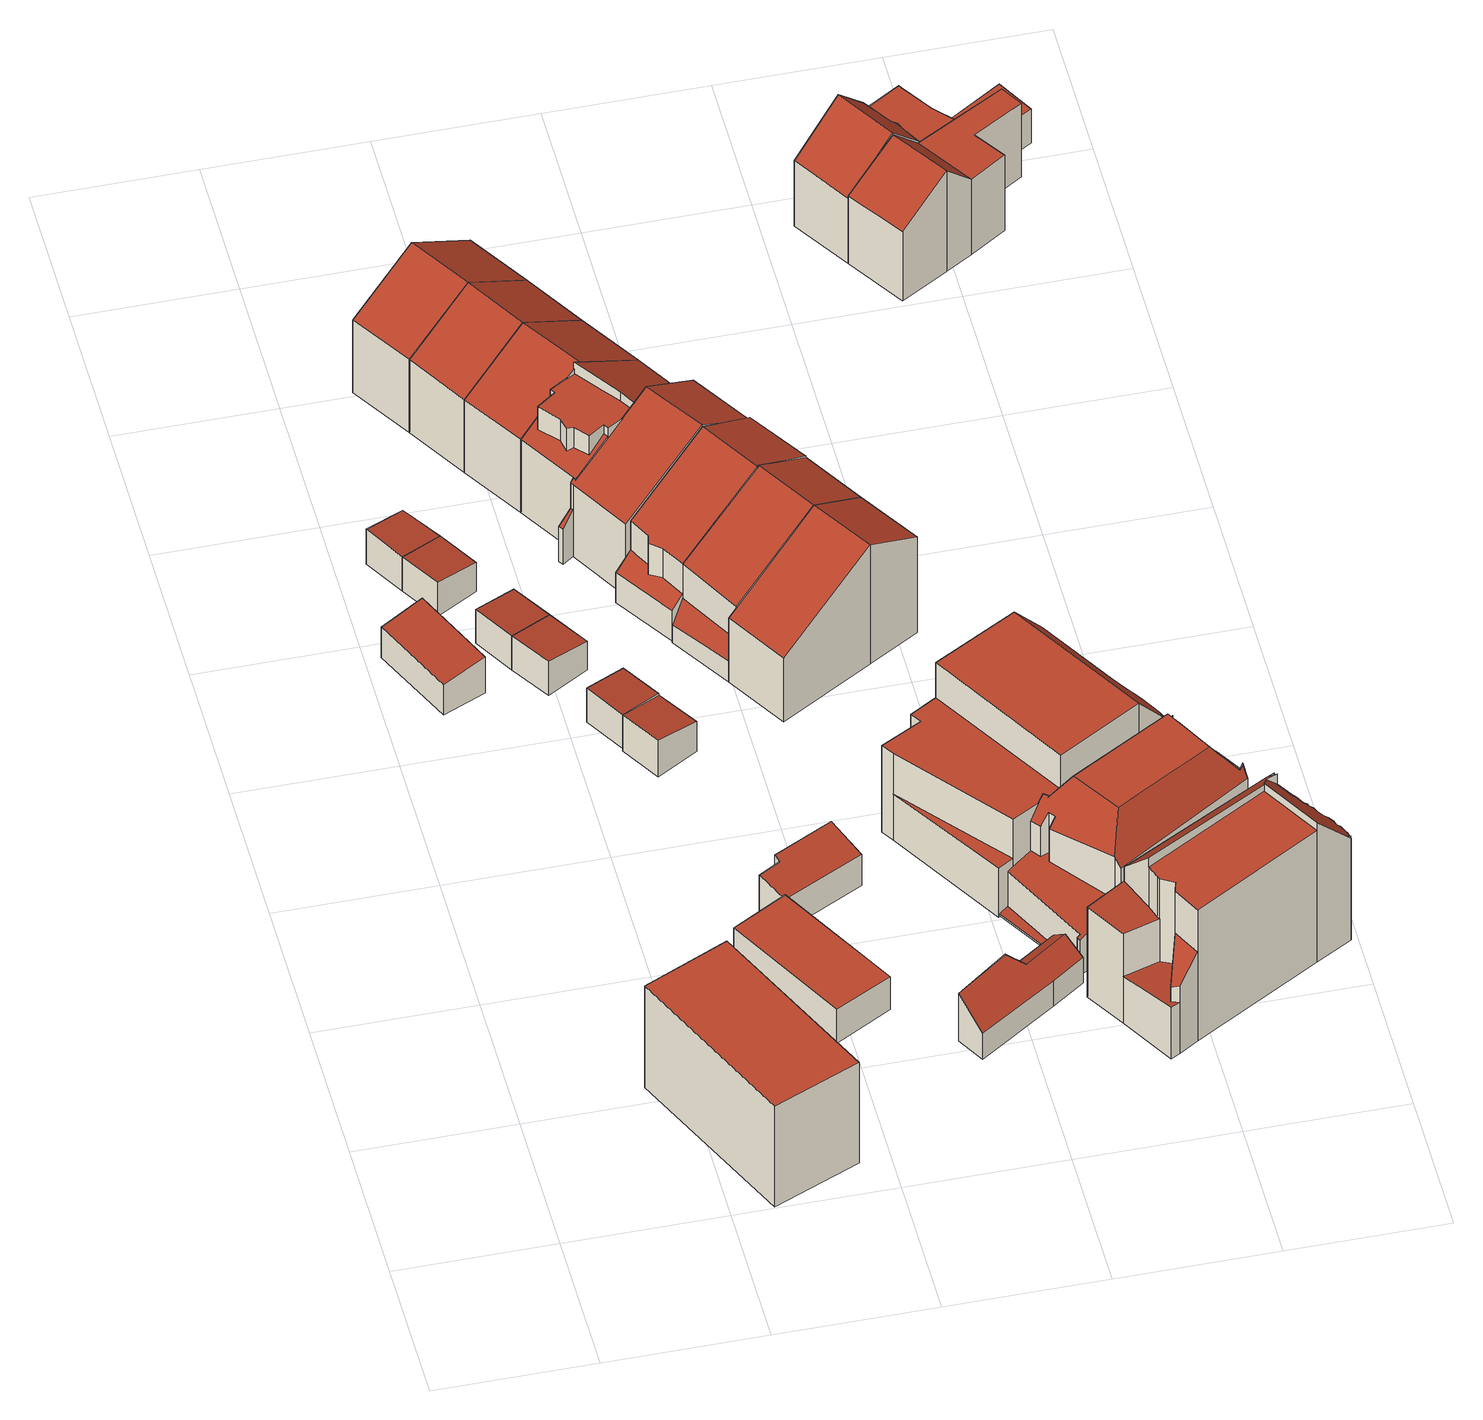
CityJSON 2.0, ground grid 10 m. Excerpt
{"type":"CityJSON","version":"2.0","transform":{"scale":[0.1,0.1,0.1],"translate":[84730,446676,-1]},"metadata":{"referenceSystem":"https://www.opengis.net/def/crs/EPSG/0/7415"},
"CityObjects":{
"building1":{"type":"Building","attributes":{"b3_bag_bag_overlap":0,"b3_bouwlagen":3,"b3_dak_type":"horizontal","b3_h_dak_50p":7.45,"b3_h_dak_70p":7.47,"b3_h_dak_max":7.62,"b3_h_dak_min":7.28,"b3_h_maaiveld":-0.588,"b3_kas_warenhuis":false,"b3_mutatie_ahn3_ahn4":false,"b3_opp_buitenmuur":194.64,"b3_opp_dak_plat":73.16,"b3_opp_dak_schuin":0,"b3_opp_grond":73.15,"b3_opp_scheidingsmuur":98.65,"b3_reconstructie_onvolledig":false,"b3_rmse_lod12":0.0502,"b3_rmse_lod13":0.0502,"b3_rmse_lod22":0.0291,"b3_val3dity_lod12":"[]","b3_val3dity_lod13":"[]","b3_val3dity_lod22":"[]","b3_volume_lod12":589.61,"b3_volume_lod13":589.61,"b3_volume_lod22":588.02,"geconstateerd":false,"oorspronkelijkbouwjaar":2000,"status":"Pand in gebruik"},"children":["building1-1"]},
"building1-1":{"type":"BuildingPart","parents":["building1"],"geometry":[{"type":"Solid","lod":"2.2","boundaries":[[[[0,1,2,3]],[[4,2,1,5]],[[6,3,2,4]],[[7,0,3,6]],[[5,1,0,7]],[[5,7,6,4]]]],"semantics":{"surfaces":[{"type":"GroundSurface"},{"type":"WallSurface","on_footprint_edge":true},{"type":"RoofSurface"}],"values":[[0,1,1,1,1,2]]}}]},
"building2":{"type":"Building","attributes":{"b3_bag_bag_overlap":0,"b3_dak_type":"horizontal","b3_h_dak_50p":2.82,"b3_h_dak_70p":2.91,"b3_h_dak_max":3.07,"b3_h_dak_min":2.49,"b3_h_maaiveld":0.177,"b3_kas_warenhuis":false,"b3_mutatie_ahn3_ahn4":false,"b3_opp_buitenmuur":38.93,"b3_opp_dak_plat":0,"b3_opp_dak_schuin":18.15,"b3_opp_grond":17.93,"b3_opp_scheidingsmuur":8.46,"b3_reconstructie_onvolledig":false,"b3_rmse_lod12":0.161,"b3_rmse_lod13":0.161,"b3_rmse_lod22":0.0159,"b3_val3dity_lod12":"[]","b3_val3dity_lod13":"[]","b3_val3dity_lod22":"[]","b3_volume_lod12":48.91,"b3_volume_lod13":48.91,"b3_volume_lod22":47.36,"geconstateerd":false,"oorspronkelijkbouwjaar":1981,"status":"Pand in gebruik"},"children":["building2-1"]},
"building2-1":{"type":"BuildingPart","parents":["building2"],"geometry":[{"type":"Solid","lod":"2.2","boundaries":[[[[8,9,10,11]],[[12,10,9,13]],[[14,11,10,12]],[[15,8,11,14]],[[13,9,8,15]],[[13,15,14,12]]]],"semantics":{"surfaces":[{"type":"GroundSurface"},{"type":"WallSurface","on_footprint_edge":true},{"type":"RoofSurface"}],"values":[[0,1,1,1,1,2]]}}]},
"building3":{"type":"Building","attributes":{"b3_bag_bag_overlap":0,"b3_dak_type":"horizontal","b3_h_dak_50p":2.72,"b3_h_dak_70p":2.81,"b3_h_dak_max":2.95,"b3_h_dak_min":2.48,"b3_h_maaiveld":0.195,"b3_kas_warenhuis":false,"b3_mutatie_ahn3_ahn4":false,"b3_opp_buitenmuur":22.57,"b3_opp_dak_plat":0,"b3_opp_dak_schuin":8.97,"b3_opp_grond":8.87,"b3_opp_scheidingsmuur":7.52,"b3_reconstructie_onvolledig":false,"b3_rmse_lod12":0.146,"b3_rmse_lod13":0.146,"b3_rmse_lod22":0.0291,"b3_val3dity_lod12":"[]","b3_val3dity_lod13":"[]","b3_val3dity_lod22":"[]","b3_volume_lod12":23.09,"b3_volume_lod13":23.09,"b3_volume_lod22":22.4,"geconstateerd":false,"oorspronkelijkbouwjaar":1981,"status":"Pand in gebruik"},"children":["building3-1"]},
"building3-1":{"type":"BuildingPart","parents":["building3"],"geometry":[{"type":"Solid","lod":"2.2","boundaries":[[[[16,17,18,19]],[[20,16,19,21]],[[21,19,18,22]],[[22,18,17,23]],[[23,17,16,20]],[[23,20,21,22]]]],"semantics":{"surfaces":[{"type":"GroundSurface"},{"type":"WallSurface","on_footprint_edge":true},{"type":"RoofSurface"}],"values":[[0,1,1,1,1,2]]}}]},
"building4":{"type":"Building","attributes":{"b3_bag_bag_overlap":0,"b3_dak_type":"horizontal","b3_h_dak_50p":2.69,"b3_h_dak_70p":2.78,"b3_h_dak_max":2.95,"b3_h_dak_min":2.47,"b3_h_maaiveld":0.193,"b3_kas_warenhuis":false,"b3_mutatie_ahn3_ahn4":false,"b3_opp_buitenmuur":22.67,"b3_opp_dak_plat":0,"b3_opp_dak_schuin":9.1,"b3_opp_grond":9.01,"b3_opp_scheidingsmuur":7.52,"b3_reconstructie_onvolledig":false,"b3_rmse_lod12":0.158,"b3_rmse_lod13":0.158,"b3_rmse_lod22":0.0372,"b3_val3dity_lod12":"[]","b3_val3dity_lod13":"[]","b3_val3dity_lod22":"[]","b3_volume_lod12":23.36,"b3_volume_lod13":23.36,"b3_volume_lod22":22.65,"geconstateerd":false,"oorspronkelijkbouwjaar":1981,"status":"Pand in gebruik"},"children":["building4-1"]},
"building4-1":{"type":"BuildingPart","parents":["building4"],"geometry":[{"type":"Solid","lod":"2.2","boundaries":[[[[24,25,17,16]],[[26,25,24,27]],[[27,24,16,20]],[[23,17,25,26]],[[20,16,17,23]],[[20,23,26,27]]]],"semantics":{"surfaces":[{"type":"GroundSurface"},{"type":"WallSurface","on_footprint_edge":true},{"type":"RoofSurface"}],"values":[[0,1,1,1,1,2]]}}]},
"building5":{"type":"Building","attributes":{"b3_bag_bag_overlap":0,"b3_dak_type":"horizontal","b3_h_dak_50p":2.7,"b3_h_dak_70p":2.77,"b3_h_dak_max":2.94,"b3_h_dak_min":2.47,"b3_h_maaiveld":0.172,"b3_kas_warenhuis":false,"b3_mutatie_ahn3_ahn4":false,"b3_opp_buitenmuur":22.59,"b3_opp_dak_plat":0,"b3_opp_dak_schuin":8.97,"b3_opp_grond":8.88,"b3_opp_scheidingsmuur":7.59,"b3_reconstructie_onvolledig":false,"b3_rmse_lod12":0.144,"b3_rmse_lod13":0.144,"b3_rmse_lod22":0.0238,"b3_val3dity_lod12":"[]","b3_val3dity_lod13":"[]","b3_val3dity_lod22":"[]","b3_volume_lod12":23.08,"b3_volume_lod13":23.08,"b3_volume_lod22":22.48,"geconstateerd":false,"oorspronkelijkbouwjaar":1981,"status":"Pand in gebruik"},"children":["building5-1"]},
"building5-1":{"type":"BuildingPart","parents":["building5"],"geometry":[{"type":"Solid","lod":"2.2","boundaries":[[[[28,29,30,31]],[[32,30,29,33]],[[34,31,30,32]],[[35,28,31,34]],[[33,29,28,35]],[[33,35,34,32]]]],"semantics":{"surfaces":[{"type":"GroundSurface"},{"type":"WallSurface","on_footprint_edge":true},{"type":"RoofSurface"}],"values":[[0,1,1,1,1,2]]}}]},
"building6":{"type":"Building","attributes":{"b3_bag_bag_overlap":0,"b3_dak_type":"horizontal","b3_h_dak_50p":2.71,"b3_h_dak_70p":2.79,"b3_h_dak_max":2.93,"b3_h_dak_min":2.47,"b3_h_maaiveld":0.163,"b3_kas_warenhuis":false,"b3_mutatie_ahn3_ahn4":false,"b3_opp_buitenmuur":22.87,"b3_opp_dak_plat":0,"b3_opp_dak_schuin":9.09,"b3_opp_grond":9.01,"b3_opp_scheidingsmuur":7.59,"b3_reconstructie_onvolledig":false,"b3_rmse_lod12":0.146,"b3_rmse_lod13":0.146,"b3_rmse_lod22":0.0378,"b3_val3dity_lod12":"[]","b3_val3dity_lod13":"[]","b3_val3dity_lod22":"[]","b3_volume_lod12":23.55,"b3_volume_lod13":23.55,"b3_volume_lod22":22.85,"geconstateerd":false,"oorspronkelijkbouwjaar":1981,"status":"Pand in gebruik"},"children":["building6-1"]},
"building6-1":{"type":"BuildingPart","parents":["building6"],"geometry":[{"type":"Solid","lod":"2.2","boundaries":[[[[36,37,30,29]],[[38,37,36,39]],[[39,36,29,33]],[[32,30,37,38]],[[33,29,30,32]],[[33,32,38,39]]]],"semantics":{"surfaces":[{"type":"GroundSurface"},{"type":"WallSurface","on_footprint_edge":true},{"type":"RoofSurface"}],"values":[[0,1,1,1,1,2]]}}]},
"building7":{"type":"Building","attributes":{"b3_bag_bag_overlap":0,"b3_dak_type":"horizontal","b3_h_dak_50p":2.83,"b3_h_dak_70p":2.84,"b3_h_dak_max":3.05,"b3_h_dak_min":2.74,"b3_h_maaiveld":0.17,"b3_kas_warenhuis":false,"b3_mutatie_ahn3_ahn4":false,"b3_opp_buitenmuur":69.38,"b3_opp_dak_plat":36.03,"b3_opp_dak_schuin":0,"b3_opp_grond":36.03,"b3_opp_scheidingsmuur":0,"b3_reconstructie_onvolledig":false,"b3_rmse_lod12":0.0402,"b3_rmse_lod13":0.0402,"b3_rmse_lod22":0.0381,"b3_val3dity_lod12":"[]","b3_val3dity_lod13":"[]","b3_val3dity_lod22":"[]","b3_volume_lod12":96.34,"b3_volume_lod13":96.34,"b3_volume_lod22":96.14,"geconstateerd":false,"oorspronkelijkbouwjaar":1999,"status":"Pand in gebruik"},"children":["building7-1"]},
"building7-1":{"type":"BuildingPart","parents":["building7"],"geometry":[{"type":"Solid","lod":"2.2","boundaries":[[[[40,41,42,43]],[[44,41,40,45]],[[46,42,41,44]],[[45,40,43,47]],[[47,43,42,46]],[[47,46,44,45]]]],"semantics":{"surfaces":[{"type":"GroundSurface"},{"type":"WallSurface","on_footprint_edge":true},{"type":"RoofSurface"}],"values":[[0,1,1,1,1,2]]}}]},
"building8":{"type":"Building","attributes":{"b3_bag_bag_overlap":0,"b3_dak_type":"horizontal","b3_h_dak_50p":2.72,"b3_h_dak_70p":2.81,"b3_h_dak_max":2.96,"b3_h_dak_min":2.51,"b3_h_maaiveld":0.156,"b3_kas_warenhuis":false,"b3_mutatie_ahn3_ahn4":false,"b3_opp_buitenmuur":23.03,"b3_opp_dak_plat":0,"b3_opp_dak_schuin":8.94,"b3_opp_grond":8.84,"b3_opp_scheidingsmuur":7.47,"b3_reconstructie_onvolledig":false,"b3_rmse_lod12":0.148,"b3_rmse_lod13":0.148,"b3_rmse_lod22":0.0315,"b3_val3dity_lod12":"[]","b3_val3dity_lod13":"[]","b3_val3dity_lod22":"[]","b3_volume_lod12":23.26,"b3_volume_lod13":23.26,"b3_volume_lod22":22.67,"geconstateerd":false,"oorspronkelijkbouwjaar":1981,"status":"Pand in gebruik"},"children":["building8-1"]},
"building8-1":{"type":"BuildingPart","parents":["building8"],"geometry":[{"type":"Solid","lod":"2.2","boundaries":[[[[48,49,50,51]],[[52,50,49,53]],[[54,51,50,52]],[[55,48,51,54]],[[53,49,48,55]],[[53,55,54,52]]]],"semantics":{"surfaces":[{"type":"GroundSurface"},{"type":"WallSurface","on_footprint_edge":true},{"type":"RoofSurface"}],"values":[[0,1,1,1,1,2]]}}]},
"building9":{"type":"Building","attributes":{"b3_bag_bag_overlap":0,"b3_dak_type":"horizontal","b3_h_dak_50p":2.63,"b3_h_dak_70p":2.7,"b3_h_dak_max":2.89,"b3_h_dak_min":2.32,"b3_h_maaiveld":0.035,"b3_kas_warenhuis":false,"b3_mutatie_ahn3_ahn4":false,"b3_opp_buitenmuur":24.03,"b3_opp_dak_plat":0,"b3_opp_dak_schuin":9.13,"b3_opp_grond":9.01,"b3_opp_scheidingsmuur":7.47,"b3_reconstructie_onvolledig":false,"b3_rmse_lod12":0.157,"b3_rmse_lod13":0.157,"b3_rmse_lod22":0.0368,"b3_val3dity_lod12":"[]","b3_val3dity_lod13":"[]","b3_val3dity_lod22":"[]","b3_volume_lod12":23.8,"b3_volume_lod13":23.8,"b3_volume_lod22":23.63,"geconstateerd":false,"oorspronkelijkbouwjaar":1981,"status":"Pand in gebruik"},"children":["building9-1"]},
"building9-1":{"type":"BuildingPart","parents":["building9"],"geometry":[{"type":"Solid","lod":"2.2","boundaries":[[[[56,57,58,59]],[[60,57,56,61]],[[61,56,59,62]],[[52,58,57,60]],[[62,59,58,52]],[[62,52,60,61]]]],"semantics":{"surfaces":[{"type":"GroundSurface"},{"type":"WallSurface","on_footprint_edge":true},{"type":"RoofSurface"}],"values":[[0,1,1,1,1,2]]}}]},
"building10":{"type":"Building","attributes":{"b3_bag_bag_overlap":0,"b3_dak_type":"horizontal","b3_h_dak_50p":2.65,"b3_h_dak_70p":2.77,"b3_h_dak_max":3.14,"b3_h_dak_min":2.4,"b3_h_maaiveld":-0.053,"b3_kas_warenhuis":false,"b3_mutatie_ahn3_ahn4":false,"b3_opp_buitenmuur":46.43,"b3_opp_dak_plat":0,"b3_opp_dak_schuin":15.24,"b3_opp_grond":14.92,"b3_opp_scheidingsmuur":0,"b3_reconstructie_onvolledig":false,"b3_rmse_lod12":0.182,"b3_rmse_lod13":0.182,"b3_rmse_lod22":0.0599,"b3_val3dity_lod12":"[]","b3_val3dity_lod13":"[]","b3_val3dity_lod22":"[]","b3_volume_lod12":41.57,"b3_volume_lod13":41.57,"b3_volume_lod22":40.73,"geconstateerd":false,"oorspronkelijkbouwjaar":1924,"status":"Pand in gebruik"},"children":["building10-1"]},
"building10-1":{"type":"BuildingPart","parents":["building10"],"geometry":[{"type":"Solid","lod":"2.2","boundaries":[[[[63,64,65,66,67,68]],[[69,64,63,70]],[[70,63,68,71]],[[72,65,64,69]],[[71,68,67,73]],[[73,67,66,74]],[[74,66,65,72]],[[74,72,69,70,71,73]]]],"semantics":{"surfaces":[{"type":"GroundSurface"},{"type":"WallSurface","on_footprint_edge":true},{"type":"RoofSurface"}],"values":[[0,1,1,1,1,1,1,2]]}}]},
"building11":{"type":"Building","attributes":{"b3_bag_bag_overlap":0,"b3_bouwlagen":3,"b3_dak_type":"slanted","b3_h_dak_50p":7.32,"b3_h_dak_70p":7.97,"b3_h_dak_max":8.81,"b3_h_dak_min":5.75,"b3_h_maaiveld":0,"b3_kas_warenhuis":false,"b3_mutatie_ahn3_ahn4":false,"b3_opp_buitenmuur":120.75,"b3_opp_dak_plat":0,"b3_opp_dak_schuin":50.35,"b3_opp_grond":42.41,"b3_opp_scheidingsmuur":68.08,"b3_reconstructie_onvolledig":false,"b3_rmse_lod12":1.04,"b3_rmse_lod13":1.04,"b3_rmse_lod22":0.0307,"b3_val3dity_lod12":"[]","b3_val3dity_lod13":"[]","b3_val3dity_lod22":"[]","b3_volume_lod12":334.36,"b3_volume_lod13":334.36,"b3_volume_lod22":309.21,"geconstateerd":false,"oorspronkelijkbouwjaar":1981,"status":"Pand in gebruik"},"children":["building11-1"]},
"building11-1":{"type":"BuildingPart","parents":["building11"],"geometry":[{"type":"Solid","lod":"2.2","boundaries":[[[[75,76,77,78,79,80]],[[81,78,77,82]],[[83,76,75,84]],[[82,77,76,83]],[[84,75,80,85]],[[86,79,78,81]],[[85,80,79,86]],[[84,85,82,83]],[[85,86,81,82]]]],"semantics":{"surfaces":[{"type":"GroundSurface"},{"type":"WallSurface","on_footprint_edge":true},{"type":"RoofSurface"}],"values":[[0,1,1,1,1,1,1,2,2]]}}]},
"building12":{"type":"Building","attributes":{"b3_bag_bag_overlap":0,"b3_bouwlagen":3,"b3_dak_type":"slanted","b3_h_dak_50p":7.32,"b3_h_dak_70p":7.93,"b3_h_dak_max":8.81,"b3_h_dak_min":5.75,"b3_h_maaiveld":-0.045,"b3_kas_warenhuis":false,"b3_mutatie_ahn3_ahn4":false,"b3_opp_buitenmuur":53.85,"b3_opp_dak_plat":0,"b3_opp_dak_schuin":50.45,"b3_opp_grond":42.42,"b3_opp_scheidingsmuur":136.23,"b3_reconstructie_onvolledig":false,"b3_rmse_lod12":1.01,"b3_rmse_lod13":1.01,"b3_rmse_lod22":0.0256,"b3_val3dity_lod12":"[]","b3_val3dity_lod13":"[]","b3_val3dity_lod22":"[]","b3_volume_lod12":335.71,"b3_volume_lod13":335.71,"b3_volume_lod22":311.3,"geconstateerd":false,"oorspronkelijkbouwjaar":1981,"status":"Pand in gebruik"},"children":["building12-1"]},
"building12-1":{"type":"BuildingPart","parents":["building12"],"geometry":[{"type":"Solid","lod":"2.2","boundaries":[[[[87,88,89,75,80,79]],[[90,87,79,86]],[[86,79,80,85]],[[84,75,89,91]],[[91,89,88,92]],[[85,80,75,84]],[[92,88,87,90]],[[85,84,91,92]],[[92,90,86,85]]]],"semantics":{"surfaces":[{"type":"GroundSurface"},{"type":"WallSurface","on_footprint_edge":true},{"type":"RoofSurface"}],"values":[[0,1,1,1,1,1,1,2,2]]}}]},
"building13":{"type":"Building","attributes":{"b3_bag_bag_overlap":0,"b3_bouwlagen":3,"b3_dak_type":"slanted","b3_h_dak_50p":7.25,"b3_h_dak_70p":7.88,"b3_h_dak_max":8.81,"b3_h_dak_min":5.76,"b3_h_maaiveld":-0.003,"b3_kas_warenhuis":false,"b3_mutatie_ahn3_ahn4":false,"b3_opp_buitenmuur":52.74,"b3_opp_dak_plat":0,"b3_opp_dak_schuin":50.44,"b3_opp_grond":42.42,"b3_opp_scheidingsmuur":136.14,"b3_reconstructie_onvolledig":false,"b3_rmse_lod12":1.05,"b3_rmse_lod13":1.05,"b3_rmse_lod22":0.0244,"b3_val3dity_lod12":"[]","b3_val3dity_lod13":"[]","b3_val3dity_lod22":"[]","b3_volume_lod12":334.23,"b3_volume_lod13":334.23,"b3_volume_lod22":309.44,"geconstateerd":false,"oorspronkelijkbouwjaar":1981,"status":"Pand in gebruik"},"children":["building13-1"]},
"building13-1":{"type":"BuildingPart","parents":["building13"],"geometry":[{"type":"Solid","lod":"2.2","boundaries":[[[[93,89,88,87,94,95]],[[90,87,88,92]],[[91,89,93,96]],[[92,88,89,91]],[[96,93,95,97]],[[98,94,87,90]],[[97,95,94,98]],[[96,97,92,91]],[[97,98,90,92]]]],"semantics":{"surfaces":[{"type":"GroundSurface"},{"type":"WallSurface","on_footprint_edge":true},{"type":"RoofSurface"}],"values":[[0,1,1,1,1,1,1,2,2]]}}]},
"building14":{"type":"Building","attributes":{"b3_dak_type":"slanted","b3_h_dak_50p":2.93,"b3_h_dak_70p":3.07,"b3_h_dak_max":3.4,"b3_h_dak_min":2.36,"b3_h_maaiveld":0.176,"b3_kas_warenhuis":false,"b3_mutatie_ahn3_ahn4":false,"b3_opp_buitenmuur":55.71,"b3_opp_dak_plat":0,"b3_opp_dak_schuin":23.3,"b3_opp_grond":17.66,"b3_opp_scheidingsmuur":0,"b3_reconstructie_onvolledig":false,"b3_rmse_lod12":0.258,"b3_rmse_lod13":0.258,"b3_rmse_lod22":0.334,"b3_val3dity_lod12":"[]","b3_val3dity_lod13":"[]","b3_val3dity_lod22":"[]","b3_volume_lod12":50.94,"b3_volume_lod13":50.94,"b3_volume_lod22":49.67,"geconstateerd":false,"oorspronkelijkbouwjaar":1923,"status":"Pand in gebruik"},"children":["building14-1"]},
"building14-1":{"type":"BuildingPart","parents":["building14"],"geometry":[{"type":"Solid","lod":"2.2","boundaries":[[[[99,100,101,102,103,104,105]],[[106,105,104,107]],[[108,109,110]],[[107,104,103,111]],[[111,103,102,112]],[[113,99,105,106]],[[112,102,101,114]],[[109,108,100,99,113]],[[114,101,100,108]],[[109,113,106,107,111,112,110]],[[114,108,110,112]]]],"semantics":{"surfaces":[{"type":"GroundSurface"},{"type":"WallSurface","on_footprint_edge":true},{"type":"WallSurface","on_footprint_edge":false},{"type":"RoofSurface"}],"values":[[0,1,2,1,1,1,1,1,1,3,3]]}}]},
"building15":{"type":"Building","attributes":{"b3_bag_bag_overlap":0,"b3_bouwlagen":3,"b3_dak_type":"slanted","b3_h_dak_50p":8.01,"b3_h_dak_70p":8.19,"b3_h_dak_max":8.92,"b3_h_dak_min":5.78,"b3_h_maaiveld":-0.013,"b3_kas_warenhuis":false,"b3_mutatie_ahn3_ahn4":false,"b3_opp_buitenmuur":67.37,"b3_opp_dak_plat":12.04,"b3_opp_dak_schuin":36.74,"b3_opp_grond":42.42,"b3_opp_scheidingsmuur":136.98,"b3_reconstructie_onvolledig":false,"b3_rmse_lod12":1.09,"b3_rmse_lod13":1.09,"b3_rmse_lod22":0.105,"b3_val3dity_lod12":"[]","b3_val3dity_lod13":"[]","b3_val3dity_lod22":"[]","b3_volume_lod12":347.76,"b3_volume_lod13":347.76,"b3_volume_lod22":318.21,"geconstateerd":false,"oorspronkelijkbouwjaar":1981,"status":"Pand in gebruik"},"children":["building15-1"]},
"building15-1":{"type":"BuildingPart","parents":["building15"],"geometry":[{"type":"Solid","lod":"2.2","boundaries":[[[[115,94,116,117,118,119,120,93,121]],[[122,123,117,116,124]],[[125,126,118,117,123]],[[127,119,118,126]],[[128,120,119,127]],[[129,130,131,132]],[[96,93,120,128]],[[124,116,94,98]],[[133,134,130,129]],[[135,136,134,133]],[[137,115,121,136,135]],[[138,139,140,141]],[[132,131,142,143]],[[143,142,139,138]],[[136,121,93,96]],[[144,137,145,146]],[[98,94,115,137,144]],[[146,145,123,122]],[[141,140,147,148]],[[148,147,126,125]],[[146,122,124,98,144]],[[126,147,140,139,142,131,130,134,136,96,128,127]],[[148,125,123,145,137,135,133,129,132,143,138,141]]]],"semantics":{"surfaces":[{"type":"GroundSurface"},{"type":"WallSurface","on_footprint_edge":true},{"type":"WallSurface","on_footprint_edge":false},{"type":"RoofSurface"}],"values":[[0,1,1,1,1,2,1,1,2,2,1,2,2,2,1,2,1,2,2,2,3,3,3]]}}]},
"building16":{"type":"Building","attributes":{"b3_bag_bag_overlap":0,"b3_bouwlagen":3,"b3_dak_type":"slanted","b3_h_dak_50p":8.06,"b3_h_dak_70p":8.53,"b3_h_dak_max":9.51,"b3_h_dak_min":0.24,"b3_h_maaiveld":-0.052,"b3_kas_warenhuis":false,"b3_mutatie_ahn3_ahn4":false,"b3_opp_buitenmuur":75.34,"b3_opp_dak_plat":0,"b3_opp_dak_schuin":51.88,"b3_opp_grond":44.34,"b3_opp_scheidingsmuur":144.99,"b3_reconstructie_onvolledig":false,"b3_rmse_lod12":2.32,"b3_rmse_lod13":1.45,"b3_rmse_lod22":0.75,"b3_val3dity_lod12":"[]","b3_val3dity_lod13":"[]","b3_val3dity_lod22":"[]","b3_volume_lod12":380.61,"b3_volume_lod13":379.1,"b3_volume_lod22":349.34,"geconstateerd":false,"oorspronkelijkbouwjaar":1981,"status":"Pand in gebruik"},"children":["building16-1"]},
"building16-1":{"type":"BuildingPart","parents":["building16"],"geometry":[{"type":"Solid","lod":"2.2","boundaries":[[[[149,150,151,152,153,154,155,156,157,158,159]],[[160,157,156,161]],[[161,156,155,162]],[[163,150,149,164]],[[165,166,164,167]],[[168,151,150,163]],[[166,152,151,168]],[[162,155,154,127]],[[127,154,153,128]],[[169,159,158,170]],[[170,158,157,160]],[[128,153,152,166,165]],[[167,164,149,159,169]],[[166,168,163,164]],[[170,160,161,162]],[[167,169,170,162,127,128,165]]]],"semantics":{"surfaces":[{"type":"GroundSurface"},{"type":"WallSurface","on_footprint_edge":true},{"type":"WallSurface","on_footprint_edge":false},{"type":"RoofSurface"}],"values":[[0,1,1,1,2,1,1,1,1,1,1,1,1,3,3,3]]}}]},
"building17":{"type":"Building","attributes":{"b3_bag_bag_overlap":0,"b3_bouwlagen":3,"b3_dak_type":"slanted","b3_h_dak_50p":8.06,"b3_h_dak_70p":8.52,"b3_h_dak_max":9.5,"b3_h_dak_min":2.45,"b3_h_maaiveld":-0.042,"b3_kas_warenhuis":false,"b3_mutatie_ahn3_ahn4":false,"b3_opp_buitenmuur":60.27,"b3_opp_dak_plat":0,"b3_opp_dak_schuin":55.74,"b3_opp_grond":47.86,"b3_opp_scheidingsmuur":154.28,"b3_reconstructie_onvolledig":false,"b3_rmse_lod12":1.79,"b3_rmse_lod13":1.18,"b3_rmse_lod22":0.108,"b3_val3dity_lod12":"[]","b3_val3dity_lod13":"[]","b3_val3dity_lod22":"[]","b3_volume_lod12":405.84,"b3_volume_lod13":386.27,"b3_volume_lod22":358.3,"geconstateerd":false,"oorspronkelijkbouwjaar":1981,"status":"Pand in gebruik"},"children":["building17-1"]},
"building17-1":{"type":"BuildingPart","parents":["building17"],"geometry":[{"type":"Solid","lod":"2.2","boundaries":[[[[171,172,173,174,175,176,177,178]],[[179,173,172,180]],[[181,171,178,182]],[[183,176,175,184]],[[180,172,171,181]],[[185,186,187,188]],[[188,187,189,190]],[[191,177,176,183]],[[192,191,186,185]],[[182,178,177,191,192]],[[184,175,174,193]],[[190,189,193,194]],[[194,193,174,173,179]],[[180,181,182,179]],[[193,189,187,186,191,183,184]],[[194,179,182,192,185,188,190]]]],"semantics":{"surfaces":[{"type":"GroundSurface"},{"type":"WallSurface","on_footprint_edge":true},{"type":"WallSurface","on_footprint_edge":false},{"type":"RoofSurface"}],"values":[[0,1,1,1,1,2,2,1,2,1,1,2,1,3,3,3]]}}]},
"building18":{"type":"Building","attributes":{"b3_bag_bag_overlap":0,"b3_bouwlagen":3,"b3_dak_type":"slanted","b3_h_dak_50p":8.05,"b3_h_dak_70p":8.47,"b3_h_dak_max":9.49,"b3_h_dak_min":2.44,"b3_h_maaiveld":-0.07,"b3_kas_warenhuis":false,"b3_mutatie_ahn3_ahn4":false,"b3_opp_buitenmuur":53.02,"b3_opp_dak_plat":0,"b3_opp_dak_schuin":59.57,"b3_opp_grond":47.87,"b3_opp_scheidingsmuur":157.65,"b3_reconstructie_onvolledig":false,"b3_rmse_lod12":1.85,"b3_rmse_lod13":1.18,"b3_rmse_lod22":0.182,"b3_val3dity_lod12":"[]","b3_val3dity_lod13":"[]","b3_val3dity_lod22":"[]","b3_volume_lod12":408.58,"b3_volume_lod13":391.92,"b3_volume_lod22":358.93,"geconstateerd":false,"oorspronkelijkbouwjaar":1981,"status":"Pand in gebruik"},"children":["building18-1"]},
"building18-1":{"type":"BuildingPart","parents":["building18"],"geometry":[{"type":"Solid","lod":"2.2","boundaries":[[[[195,196,197,198,199,200,201,202]],[[203,199,198,204]],[[204,198,197,205]],[[206,195,202,207]],[[194,208,209,210]],[[210,209,201,200,211]],[[207,202,201,209]],[[211,200,199,203]],[[205,197,196,208,194]],[[208,196,195,206]],[[211,203,204,205]],[[205,194,210,211]],[[208,206,207,209]]]],"semantics":{"surfaces":[{"type":"GroundSurface"},{"type":"WallSurface","on_footprint_edge":true},{"type":"WallSurface","on_footprint_edge":false},{"type":"RoofSurface"}],"values":[[0,1,1,1,2,1,1,1,1,1,3,3,3]]}}]},
"building19":{"type":"Building","attributes":{"b3_bag_bag_overlap":0,"b3_bouwlagen":3,"b3_dak_type":"slanted","b3_h_dak_50p":8.07,"b3_h_dak_70p":8.57,"b3_h_dak_max":9.52,"b3_h_dak_min":5.53,"b3_h_maaiveld":-0.097,"b3_kas_warenhuis":false,"b3_mutatie_ahn3_ahn4":false,"b3_opp_buitenmuur":142.03,"b3_opp_dak_plat":0,"b3_opp_dak_schuin":55.77,"b3_opp_grond":47.9,"b3_opp_scheidingsmuur":79.36,"b3_reconstructie_onvolledig":false,"b3_rmse_lod12":1.2,"b3_rmse_lod13":1.2,"b3_rmse_lod22":0.109,"b3_val3dity_lod12":"[]","b3_val3dity_lod13":"[]","b3_val3dity_lod22":"[]","b3_volume_lod12":413.44,"b3_volume_lod13":413.44,"b3_volume_lod22":371.53,"geconstateerd":false,"oorspronkelijkbouwjaar":1981,"status":"Pand in gebruik"},"children":["building19-1"]},
"building19-1":{"type":"BuildingPart","parents":["building19"],"geometry":[{"type":"Solid","lod":"2.2","boundaries":[[[[212,202,200,199,213,214]],[[203,199,200,211]],[[215,202,212,216]],[[211,200,202,215]],[[217,213,199,203]],[[216,212,214,218]],[[218,214,213,217]],[[216,218,211,215]],[[218,217,203,211]]]],"semantics":{"surfaces":[{"type":"GroundSurface"},{"type":"WallSurface","on_footprint_edge":true},{"type":"RoofSurface"}],"values":[[0,1,1,1,1,1,1,2,2]]}}]},
"building20":{"type":"Building","attributes":{"b3_bag_bag_overlap":0,"b3_bouwlagen":3,"b3_dak_type":"slanted","b3_h_dak_50p":9.14,"b3_h_dak_70p":9.61,"b3_h_dak_max":9.95,"b3_h_dak_min":0.07,"b3_h_maaiveld":-0.1,"b3_kas_warenhuis":false,"b3_mutatie_ahn3_ahn4":false,"b3_opp_buitenmuur":317.2,"b3_opp_dak_plat":111.52,"b3_opp_dak_schuin":40.07,"b3_opp_grond":136.4,"b3_opp_scheidingsmuur":78.35,"b3_reconstructie_onvolledig":false,"b3_rmse_lod12":2.02,"b3_rmse_lod13":1.63,"b3_rmse_lod22":0.517,"b3_val3dity_lod12":"[]","b3_val3dity_lod13":"[]","b3_val3dity_lod22":"[]","b3_volume_lod12":1324.06,"b3_volume_lod13":1309.2,"b3_volume_lod22":1136.41,"geconstateerd":false,"oorspronkelijkbouwjaar":1924,"status":"Pand in gebruik"},"children":["building20-1"]},
"building20-1":{"type":"BuildingPart","parents":["building20"],"geometry":[{"type":"Solid","lod":"2.2","boundaries":[[[[219,220,221,222,223,224,225,226,227,228,229,230,231,232,233,234,235,236]],[[237,220,219,238]],[[238,219,236,239,240]],[[241,221,220,237]],[[242,243,234,233,244]],[[245,229,228,246]],[[246,228,227,247]],[[248,231,230,249]],[[249,230,229,245]],[[250,225,224,251]],[[252,226,225,250]],[[247,227,226,252]],[[251,224,223,253]],[[254,222,221,241]],[[255,244,233,232,256]],[[256,232,231,248]],[[257,254,244,255]],[[253,223,222,254,257]],[[240,239,243,242]],[[239,236,235,258]],[[258,235,234,243]],[[256,253,257,255]],[[240,242,244,254,241,237,238]],[[258,243,239]],[[253,256,248,249,245,246,247,252,250,251]]]],"semantics":{"surfaces":[{"type":"GroundSurface"},{"type":"WallSurface","on_footprint_edge":true},{"type":"WallSurface","on_footprint_edge":false},{"type":"RoofSurface"}],"values":[[0,1,1,1,1,1,1,1,1,1,1,1,1,1,1,1,2,1,2,1,1,3,3,3,3]]}}]},
"building21":{"type":"Building","attributes":{"b3_bag_bag_overlap":0,"b3_bouwlagen":3,"b3_dak_type":"slanted","b3_h_dak_50p":8.28,"b3_h_dak_70p":9.16,"b3_h_dak_max":10.16,"b3_h_dak_min":0.18,"b3_h_maaiveld":0.053,"b3_kas_warenhuis":false,"b3_mutatie_ahn3_ahn4":false,"b3_opp_buitenmuur":168.45,"b3_opp_dak_plat":26.95,"b3_opp_dak_schuin":106.7,"b3_opp_grond":91.43,"b3_opp_scheidingsmuur":78.35,"b3_reconstructie_onvolledig":false,"b3_rmse_lod12":2.81,"b3_rmse_lod13":1.05,"b3_rmse_lod22":0.112,"b3_val3dity_lod12":"[]","b3_val3dity_lod13":"[]","b3_val3dity_lod22":"[]","b3_volume_lod12":832.91,"b3_volume_lod13":713.39,"b3_volume_lod22":651.67,"geconstateerd":false,"oorspronkelijkbouwjaar":1923,"status":"Pand in gebruik"},"children":["building21-1"]},
"building21-1":{"type":"BuildingPart","parents":["building21"],"geometry":[{"type":"Solid","lod":"2.2","boundaries":[[[[259,260,261,262,263,264,265,266,267,268,269,270,271,272,273]],[[274,275,262,261,276]],[[277,278,275,274]],[[279,272,271,280]],[[280,271,270,281]],[[282,283,268,267,284]],[[285,286,287,288]],[[289,264,263,290]],[[291,265,264,289,292]],[[293,273,272,279]],[[294,295,296,297]],[[290,263,262,275]],[[284,267,266,298]],[[283,282,299]],[[300,269,268,283]],[[281,270,269,300]],[[301,302,295,294]],[[303,304,260,259,305]],[[306,291,286,285]],[[307,298,266,265,291,306]],[[298,307,308]],[[288,287,302,301]],[[276,261,260,304]],[[305,259,273,293,309]],[[297,296,304,303]],[[309,293,310]],[[292,289,278,277]],[[308,311,312,299,282,284,298]],[[278,289,290,275]],[[311,308,307,306,285,288,301,294,297,313]],[[313,314,312,311]],[[310,293,279,280,281,300,283,299,312,314]],[[309,310,314,313,297,303,305]],[[292,277,274,276,304,296,295,302,287,286,291]]]],"semantics":{"surfaces":[{"type":"GroundSurface"},{"type":"WallSurface","on_footprint_edge":true},{"type":"WallSurface","on_footprint_edge":false},{"type":"RoofSurface"}],"values":[[0,1,2,1,1,1,2,1,1,1,2,1,1,2,1,1,2,1,2,1,2,2,1,1,2,2,2,3,3,3,3,3,3,3]]}}]},
"building22":{"type":"Building","attributes":{"b3_bag_bag_overlap":0,"b3_bouwlagen":3,"b3_dak_type":"slanted","b3_h_dak_50p":10.49,"b3_h_dak_70p":10.55,"b3_h_dak_max":11.82,"b3_h_dak_min":3.79,"b3_h_maaiveld":0.052,"b3_kas_warenhuis":false,"b3_mutatie_ahn3_ahn4":false,"b3_opp_buitenmuur":275.65,"b3_opp_dak_plat":50.29,"b3_opp_dak_schuin":72.17,"b3_opp_grond":99.93,"b3_opp_scheidingsmuur":129.82,"b3_reconstructie_onvolledig":false,"b3_rmse_lod12":2.03,"b3_rmse_lod13":1.07,"b3_rmse_lod22":0.18,"b3_val3dity_lod12":"[]","b3_val3dity_lod13":"[]","b3_val3dity_lod22":"[]","b3_volume_lod12":1048.14,"b3_volume_lod13":994.12,"b3_volume_lod22":930.3,"geconstateerd":false,"oorspronkelijkbouwjaar":1922,"status":"Pand in gebruik"},"children":["building22-1"]},
"building22-1":{"type":"BuildingPart","parents":["building22"],"geometry":[{"type":"Solid","lod":"2.2","boundaries":[[[[315,316,317,318,319,320,321,322,323,324,325,326,327,328,329,330,331,332,333,334,335,336,337,338,339,340,341,342,343,344,345]],[[346,342,341,347]],[[348,343,342,346,349]],[[350,321,320,351]],[[352,332,331,353]],[[354,355,338,337,356]],[[357,339,338,355]],[[358,334,333,359]],[[359,333,332,352]],[[360,335,334,358]],[[361,362,336,335,360]],[[353,331,330,363]],[[363,330,329,364]],[[364,329,328,365]],[[365,328,327,366]],[[366,327,326,367]],[[367,326,325,368]],[[368,325,324,369]],[[369,324,323,370]],[[371,344,343,348]],[[370,323,322,372]],[[372,322,321,350]],[[351,320,319,373]],[[373,319,318,374]],[[375,316,315,376]],[[376,377,378]],[[374,318,317,379]],[[380,381,382,362,361]],[[383,345,344,371]],[[379,317,316,375]],[[384,385,356,386]],[[385,387,388,389]],[[390,391,382,381]],[[377,376,315,345,383]],[[386,356,337,336,362]],[[349,346,392,391,390]],[[347,341,340,393,394]],[[391,392,395,396]],[[393,340,339,357]],[[394,393,397,398]],[[396,395,398,399]],[[389,388,355,354]],[[381,380,378]],[[400,401,387,385,384]],[[399,398,397,401,400]],[[378,380,361,360,358,359,352,353,363,364,365,366,367,368,369,370,372,350,351,373,374,379,375,376]],[[398,395,392,346,347,394]],[[389,354,356,385]],[[401,397,393,357,355,388,387]],[[381,378,377,383,371,348,349,390]],[[399,400,384,386,362,382,391,396]]]],"semantics":{"surfaces":[{"type":"GroundSurface"},{"type":"WallSurface","on_footprint_edge":true},{"type":"WallSurface","on_footprint_edge":false},{"type":"RoofSurface"}],"values":[[0,1,1,1,1,1,1,1,1,1,1,1,1,1,1,1,1,1,1,1,1,1,1,1,1,2,1,2,1,1,2,2,2,1,1,2,1,2,1,2,2,2,2,2,2,3,3,3,3,3,3]]}}]},
"building23":{"type":"Building","attributes":{"b3_bag_bag_overlap":0,"b3_bouwlagen":2,"b3_dak_type":"slanted","b3_h_dak_50p":5.78,"b3_h_dak_70p":6.52,"b3_h_dak_max":7.75,"b3_h_dak_min":5.53,"b3_h_maaiveld":-0.339,"b3_kas_warenhuis":false,"b3_mutatie_ahn3_ahn4":false,"b3_opp_buitenmuur":137.42,"b3_opp_dak_plat":17.93,"b3_opp_dak_schuin":30.47,"b3_opp_grond":41.3,"b3_opp_scheidingsmuur":63.94,"b3_reconstructie_onvolledig":false,"b3_rmse_lod12":0.684,"b3_rmse_lod13":0.684,"b3_rmse_lod22":0.0842,"b3_val3dity_lod12":"[]","b3_val3dity_lod13":"[]","b3_val3dity_lod22":"[]","b3_volume_lod12":277.21,"b3_volume_lod13":277.21,"b3_volume_lod22":268,"geconstateerd":false,"oorspronkelijkbouwjaar":1883,"status":"Pand in gebruik"},"children":["building23-1"]},
"building23-1":{"type":"BuildingPart","parents":["building23"],"geometry":[{"type":"Solid","lod":"2.2","boundaries":[[[[402,403,404,405,406,407,408,409,410,411]],[[412,407,406,413]],[[414,405,404,415]],[[415,404,403,416]],[[417,402,411,418]],[[419,410,409,420]],[[413,406,405,414]],[[420,409,408,421]],[[416,403,402,417]],[[418,411,410,419]],[[421,408,407,412]],[[416,417,412,413,414,415]],[[418,419,420,421]],[[421,412,417,418]]]],"semantics":{"surfaces":[{"type":"GroundSurface"},{"type":"WallSurface","on_footprint_edge":true},{"type":"RoofSurface"}],"values":[[0,1,1,1,1,1,1,1,1,1,1,2,2,2]]}}]},
"building24":{"type":"Building","attributes":{"b3_bag_bag_overlap":0,"b3_bouwlagen":2,"b3_dak_type":"slanted","b3_h_dak_50p":5.38,"b3_h_dak_70p":6.32,"b3_h_dak_max":8.27,"b3_h_dak_min":2.17,"b3_h_maaiveld":-0.339,"b3_kas_warenhuis":false,"b3_mutatie_ahn3_ahn4":false,"b3_opp_buitenmuur":77.81,"b3_opp_dak_plat":26.11,"b3_opp_dak_schuin":34.87,"b3_opp_grond":51.89,"b3_opp_scheidingsmuur":116.93,"b3_reconstructie_onvolledig":false,"b3_rmse_lod12":2.16,"b3_rmse_lod13":0.864,"b3_rmse_lod22":0.0782,"b3_val3dity_lod12":"[]","b3_val3dity_lod13":"[]","b3_val3dity_lod22":"[]","b3_volume_lod12":343.29,"b3_volume_lod13":300.46,"b3_volume_lod22":278.5,"geconstateerd":false,"oorspronkelijkbouwjaar":1883,"status":"Pand in gebruik"},"children":["building24-1"]},
"building24-1":{"type":"BuildingPart","parents":["building24"],"geometry":[{"type":"Solid","lod":"2.2","boundaries":[[[[422,423,424,425,426,427,428,429,403,430,431,411,410,432,433]],[[434,430,403,435]],[[436,431,430,434,437]],[[437,434,438,439]],[[440,426,425,438]],[[441,410,411,442]],[[435,403,429,443]],[[443,429,428,444]],[[445,432,410,441]],[[446,447,448]],[[449,450,448]],[[451,427,426,440]],[[444,428,427,451]],[[442,411,431,436,452]],[[438,425,439]],[[439,425,424,453]],[[453,424,423,454]],[[455,433,432,445]],[[447,446,422,433,455]],[[450,449,456]],[[452,436,456]],[[454,423,422,446]],[[444,451,440,438,434,435,443]],[[455,445,441,442]],[[452,456,449,448,447,455,442]],[[454,446,448,450,456,436,437,439,453]]]],"semantics":{"surfaces":[{"type":"GroundSurface"},{"type":"WallSurface","on_footprint_edge":true},{"type":"WallSurface","on_footprint_edge":false},{"type":"RoofSurface"}],"values":[[0,1,1,2,1,1,1,1,1,2,2,1,1,1,1,1,1,1,1,2,2,1,3,3,3,3]]}}]}
},
"vertices":[
[76,113,4],[130,138,4],[181,25,4],[126,1,4],[181,25,84],[130,138,85],[126,1,84],[76,113,85],
[35,494,12],[59,439,12],[32,427,12],[8,481,12],[32,427,36],[59,439,41],[8,481,36],[35,494,41],
[58,547,12],[32,531,12],[17,557,12],[42,572,12],[58,547,35],[42,572,35],[17,557,40],[32,531,39],
[73,521,12],[47,506,12],[47,506,39],[73,521,35],
[89,495,12],[104,470,12],[78,454,12],[63,480,12],[78,454,39],[104,470,35],[63,480,39],[89,495,35],
[120,444,12],[94,429,12],[94,429,39],[120,444,35],
[147,194,12],[182,214,12],[225,135,12],[189,115,12],[182,214,38],[147,194,38],[225,135,38],[189,115,39],
[135,418,12],[150,393,12],[125,377,12],[110,403,12],[125,377,39],[150,393,35],[110,403,39],[135,418,35],
[166,367,10],[140,352,10],[125,377,10],[150,393,10],[140,352,39],[166,367,34],[150,393,34],
[171,232,9],[185,240,9],[183,245,9],[221,265,9],[233,240,9],[182,214,9],[185,240,39],[171,232,39],[182,214,34],[183,245,40],[233,240,34],[221,265,39],
[66,658,10],[42,697,10],[82,721,10],[122,745,10],[146,706,10],[106,682,10],[122,745,68],[82,721,98],[42,697,68],[66,658,68],[106,682,98],[146,706,68],
[169,667,10],[129,643,10],[89,619,10],[169,667,68],[89,619,68],[129,643,98],
[113,580,10],[193,628,10],[153,604,10],[113,580,68],[153,604,98],[193,628,68],
[257,101,12],[290,125,12],[324,149,12],[329,141,12],[337,131,12],[316,116,12],[267,83,12],[267,83,33],[316,116,32],[290,125,37],[290,125,51],[302,122,43],[337,131,32],[329,141,43],[257,101,50],[324,149,36],
[149,602,10],[216,589,10],[176,565,10],[158,554,10],[136,541,10],[135,543,10],[133,592,10],[176,565,98],[176,565,91],[216,589,68],[158,554,92],[158,554,85],[136,541,68],[135,543,68],[123,580,92],[123,580,74],[133,567,75],[133,567,92],[135,589,92],[135,589,84],[133,592,92],[133,592,84],[149,602,92],[139,559,92],[139,559,76],[146,550,77],[146,550,92],[135,559,74],[135,559,92],[149,602,101],[170,575,91],[170,575,98],[156,557,85],[156,557,92],
[134,539,9],[127,534,9],[125,537,9],[133,541,9],[135,543,9],[136,541,9],[184,570,9],[216,589,9],[240,550,9],[208,532,9],[156,501,9],[240,550,84],[216,589,84],[184,570,104],[127,534,37],[134,539,46],[133,541,66],[133,541,46],[134,539,66],[125,537,37],[156,501,66],[208,532,104],
[240,550,10],[264,512,10],[231,492,10],[180,462,10],[173,458,10],[149,496,10],[159,502,10],[208,531,10],[231,492,104],[264,512,86],[240,550,86],[208,531,104],[149,496,34],[173,458,34],[166,488,67],[166,488,44],[165,484,40],[165,484,65],[172,477,43],[172,477,66],[159,502,44],[159,502,67],[180,462,42],[180,462,66],
[173,458,9],[180,462,9],[232,493,9],[264,512,9],[287,473,9],[255,454,9],[202,422,9],[197,419,9],[287,473,85],[264,512,85],[232,493,104],[173,458,23],[197,419,26],[180,462,39],[202,422,39],[202,422,65],[255,454,104],
[220,380,9],[311,434,9],[279,415,9],[197,419,60],[220,380,60],[311,434,85],[279,415,104],
[254,280,9],[280,294,9],[276,301,9],[293,311,9],[346,341,9],[365,352,9],[394,301,9],[396,302,9],[399,297,9],[409,294,9],[417,280,9],[415,270,9],[418,264,9],[398,252,9],[345,221,9],[313,203,9],[303,197,9],[259,272,9],[280,294,78],[254,280,78],[259,272,46],[259,272,78],[276,301,78],[313,203,79],[313,203,48],[345,221,79],[417,280,68],[409,294,68],[399,297,77],[418,264,77],[415,270,77],[394,301,80],[365,352,79],[396,302,77],[346,341,106],[293,311,78],[345,221,106],[398,252,106],[293,311,106],[303,197,48],
[451,206,11],[365,155,11],[337,138,11],[336,141,11],[303,197,11],[309,201,11],[324,210,11],[333,214,11],[418,264,11],[420,261,11],[423,256,11],[432,256,11],[442,238,11],[438,230,11],[449,210,11],[336,141,39],[336,141,12],[337,138,39],[338,142,40],[338,142,13],[438,230,80],[442,238,69],[432,256,69],[420,261,83],[420,261,81],[418,264,78],[329,203,70],[329,203,46],[334,204,47],[334,204,79],[309,201,13],[303,197,12],[324,210,46],[309,201,41],[449,210,81],[333,198,72],[333,198,46],[362,158,47],[362,158,81],[333,214,77],[419,260,83],[423,256,81],[337,200,79],[337,200,47],[365,155,74],[365,155,48],[451,206,78],[324,210,69],[333,214,85],[336,210,86],[449,210,87],[447,208,84],[349,207,102],[413,244,102],[368,175,103],[430,211,103],
[462,179,11],[468,169,11],[471,170,11],[474,165,11],[477,167,11],[477,166,11],[480,165,11],[482,164,11],[485,162,11],[488,160,11],[490,157,11],[491,155,11],[493,152,11],[494,149,11],[494,147,11],[495,144,11],[495,140,11],[494,136,11],[495,136,11],[492,134,11],[494,131,11],[471,118,11],[390,71,11],[378,63,11],[372,60,11],[352,95,11],[337,120,11],[362,135,11],[459,191,11],[462,187,11],[459,185,11],[362,135,84],[337,120,83],[459,191,92],[362,135,95],[480,165,87],[477,166,89],[494,136,89],[495,140,86],[378,63,65],[378,63,52],[390,71,82],[372,60,52],[492,134,92],[495,136,89],[494,131,92],[471,118,122],[471,118,116],[495,144,84],[494,147,83],[494,149,82],[493,152,82],[491,155,81],[490,157,82],[488,160,82],[485,162,83],[462,187,98],[482,164,85],[477,167,89],[474,165,93],[468,169,97],[462,179,97],[462,179,105],[455,176,105],[471,170,93],[449,156,122],[449,156,121],[449,156,116],[459,185,98],[381,89,115],[381,89,82],[390,71,115],[381,89,50],[373,66,51],[373,66,62],[371,112,122],[371,112,115],[371,112,83],[352,95,48],[352,95,82],[374,103,83],[374,103,115],[375,101,49],[375,101,83],[375,101,115],[383,96,115],[383,96,50],
[389,765,7],[446,798,7],[454,784,7],[422,764,7],[435,744,7],[412,729,7],[395,719,7],[365,701,7],[342,738,7],[372,755,7],[412,729,67],[435,744,67],[422,764,67],[454,784,66],[446,798,66],[389,765,67],[372,755,87],[342,738,61],[365,701,62],[395,719,87],
[366,803,7],[390,817,7],[391,815,7],[404,795,7],[424,808,7],[420,814,7],[453,835,7],[466,810,7],[416,781,7],[390,766,7],[319,775,7],[349,793,7],[416,781,34],[446,798,34],[390,766,62],[416,781,63],[404,795,34],[404,795,63],[424,808,34],[342,738,59],[372,755,88],[466,810,34],[453,835,33],[319,775,59],[366,803,62],[366,803,68],[379,791,62],[383,788,61],[383,788,62],[420,814,33],[390,766,67],[391,815,63],[390,817,63],[349,793,88],[385,782,62]
]}
